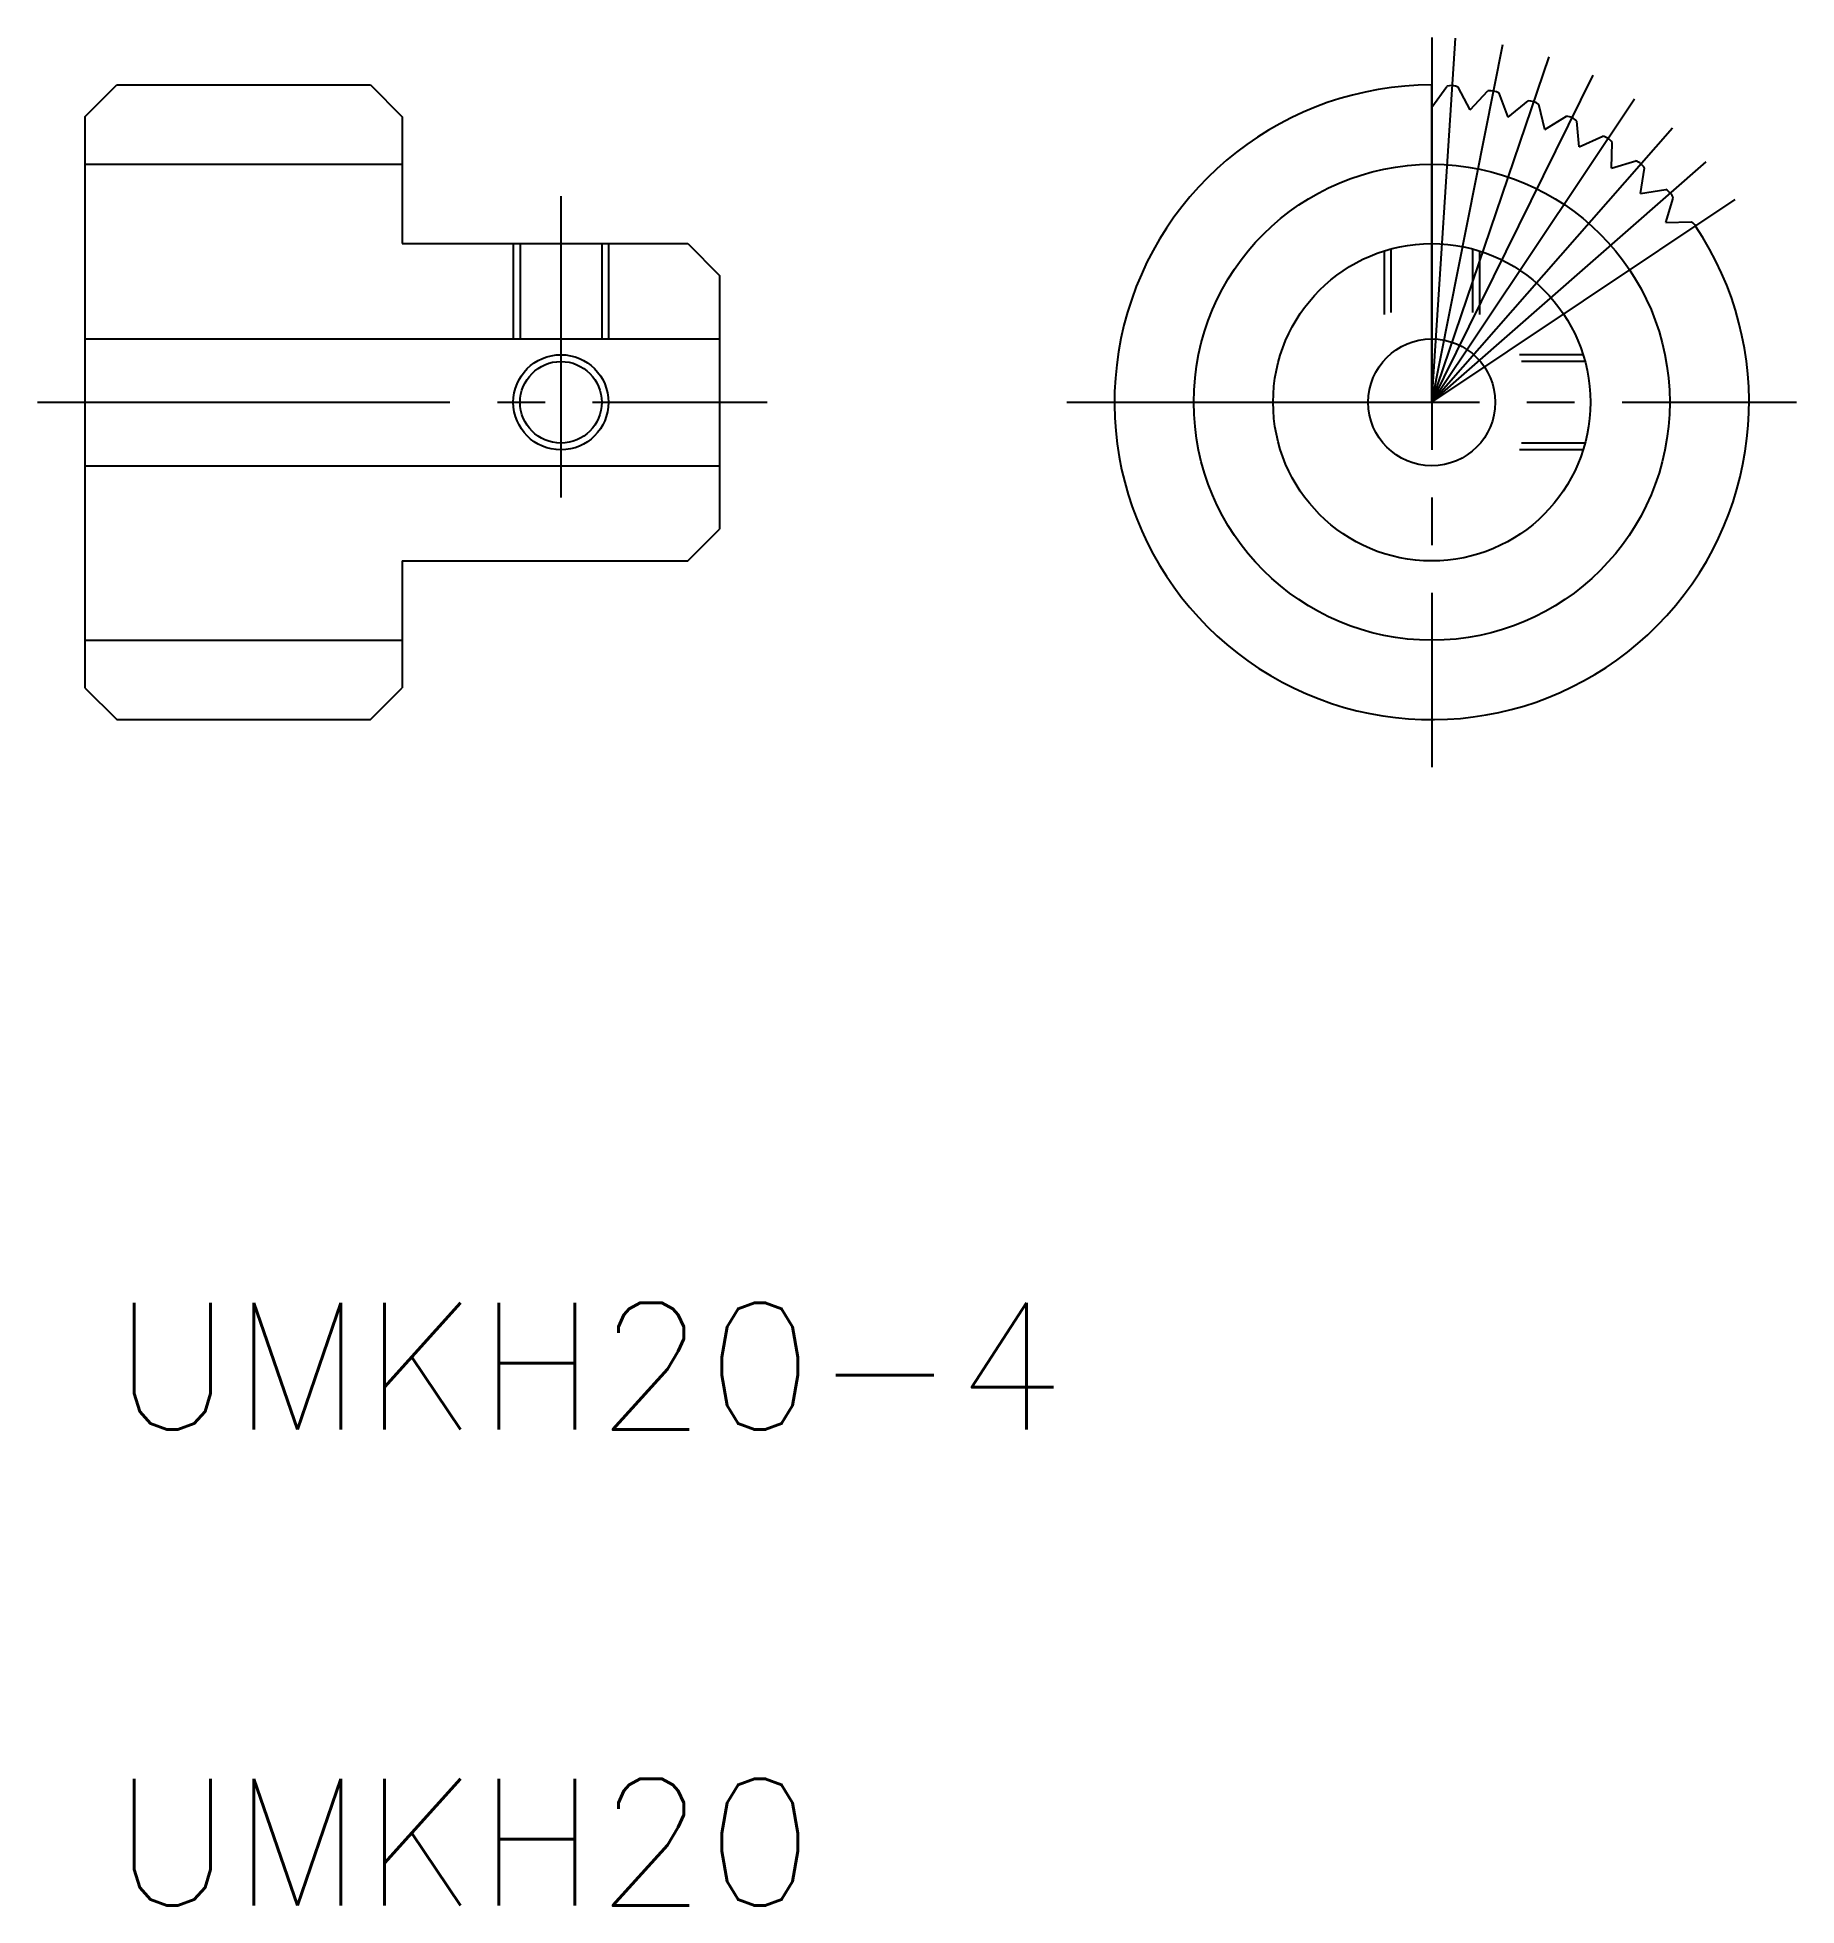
# Model space of a CAD drawing. Extents: x 111.8 to 167.2, y 22.8 to 81.6.
import ezdxf

# ---------------------------------------------------------------- set-up
doc = ezdxf.new("R2010")
doc.units = 0
doc.linetypes.add('CENTER', pattern=[17.5, 13, -1.5, 1.5, -1.5])
doc.linetypes.add('DASHED', pattern=[3.5, 2, -1.5])
doc.layers.get('0').update_dxf_attribs({"linetype": 'CONTINUOUS'})
doc.layers.add('CENTER', color=1, linetype='CENTER')
doc.styles.get("Standard").update_dxf_attribs({"font": 'txt.shx'})

msp = doc.modelspace()

# ---------------------------------------------------------------- linework, layer by layer
at = {"color": 7, "linetype": 'CONTINUOUS'}
for p, q in [((113.253, 79.138), (114.253, 80.138)), ((114.253, 80.138), (122.253, 80.138)), ((122.253, 80.138), (123.253, 79.138)), ((155.701, 70.138), (155.701, 80.138)), ((113.253, 79.138), (113.253, 61.138)), ((123.253, 79.138), (123.253, 75.138)), ((113.253, 77.638), (123.253, 77.638)), ((123.253, 75.138), (132.253, 75.138)), ((126.968, 75.138), (126.968, 72.138)), ((129.539, 75.138), (129.539, 72.138)), ((132.253, 75.138), (133.253, 74.138)), ((133.253, 74.138), (133.253, 66.138)), ((113.253, 72.138), (133.253, 72.138)), ((113.253, 68.138), (133.253, 68.138)), ((132.253, 65.138), (133.253, 66.138)), ((123.253, 65.138), (123.253, 61.138)), ((123.253, 65.138), (132.253, 65.138)), ((113.253, 62.638), (123.253, 62.638)), ((113.253, 61.138), (114.253, 60.138)), ((122.253, 60.138), (123.253, 61.138)), ((114.253, 60.138), (122.253, 60.138))]:
    msp.add_line(p, q, dxfattribs=at)
for p, q in [((155.701, 79.438), (156.174, 80.095)), ((156.914, 79.359), (156.531, 80.072)), ((156.914, 79.359), (157.469, 79.948)), ((158.108, 79.121), (157.821, 79.878)), ((158.108, 79.121), (158.735, 79.634)), ((159.26, 78.73), (159.074, 79.518)), ((159.26, 78.73), (159.948, 79.156)), ((160.351, 78.192), (160.269, 78.998)), ((160.351, 78.192), (161.089, 78.525)), ((161.362, 77.516), (161.387, 78.326)), ((161.362, 77.516), (162.137, 77.75)), ((162.277, 76.714), (162.407, 77.513)), ((162.277, 76.714), (163.076, 76.844)), ((163.079, 75.8), (163.312, 76.575)), ((163.079, 75.8), (163.888, 75.824))]:
    msp.add_line(p, q)
at = {"color": 3, "linetype": 'CONTINUOUS'}
for p, q in [((126.753, 75.138), (126.753, 72.138)), ((129.753, 75.138), (129.753, 72.138))]:
    msp.add_line(p, q, dxfattribs=at)
at = {"color": 3, "linetype": 'DASHED'}
for p, q in [((154.201, 74.908), (154.201, 71.461)), ((154.415, 74.97), (154.415, 71.67)), ((156.986, 74.97), (156.986, 71.67)), ((157.201, 74.908), (157.201, 71.461)), ((160.47, 71.638), (157.023, 71.638)), ((160.533, 71.424), (157.233, 71.424)), ((160.47, 68.638), (157.023, 68.638)), ((160.533, 68.853), (157.233, 68.853))]:
    msp.add_line(p, q, dxfattribs=at)
at = {"color": 3, "linetype": 'CONTINUOUS'}
for centre, radius in [((155.701, 70.138), 7.5), ((128.253, 70.138), 1.5)]:
    msp.add_circle(centre, radius, dxfattribs=at)
at = {"color": 7, "linetype": 'CONTINUOUS'}
for centre, radius in [((155.701, 70.138), 5), ((155.701, 70.138), 2), ((128.253, 70.138), 1.286)]:
    msp.add_circle(centre, radius, dxfattribs=at)
for centre, radius, start, end in [((155.701, 70.138), 10, 90, 33.75), ((156.322, 79.618), 0.5, 65.2555, 107.2445), ((157.554, 79.456), 0.5, 57.7555, 99.7445), ((158.754, 79.134), 0.5, 50.2555, 92.2445), ((159.902, 78.658), 0.5, 42.7555, 84.7445), ((160.979, 78.037), 0.5, 35.2555, 77.2445), ((161.964, 77.281), 0.5, 27.7555, 69.7445), ((162.843, 76.402), 0.5, 20.2555, 62.2445), ((163.6, 75.416), 0.5, 33.75, 54.7445)]:
    msp.add_arc(centre, radius, start, end)
at = {"layer": 'CENTER', "color": 1, "linetype": 'CENTER'}
for p, q in [((155.701, 81.638), (155.701, 58.638)), ((155.701, 70.138), (156.453, 81.614)), ((155.701, 70.138), (157.944, 81.417)), ((155.701, 70.138), (159.397, 81.028)), ((155.701, 70.138), (160.787, 80.452)), ((155.701, 70.138), (162.09, 79.7)), ((155.701, 70.138), (163.283, 78.784)), ((155.701, 70.138), (164.347, 77.721)), ((128.253, 76.638), (128.253, 67.138)), ((155.701, 70.138), (165.262, 76.527)), ((111.753, 70.138), (134.753, 70.138)), ((144.201, 70.138), (167.201, 70.138))]:
    msp.add_line(p, q, dxfattribs=at)

# ---------------------------------------------------------------- texts
at = {"color": 7, "linetype": 'CONTINUOUS'}
for s, p in [('UMKH20-4', (114.123, 37.764)), ('UMKH20', (114.123, 22.764))]:
    msp.add_text(s, height=4, dxfattribs=at).set_placement(p)

doc.saveas('drawing.dxf')
